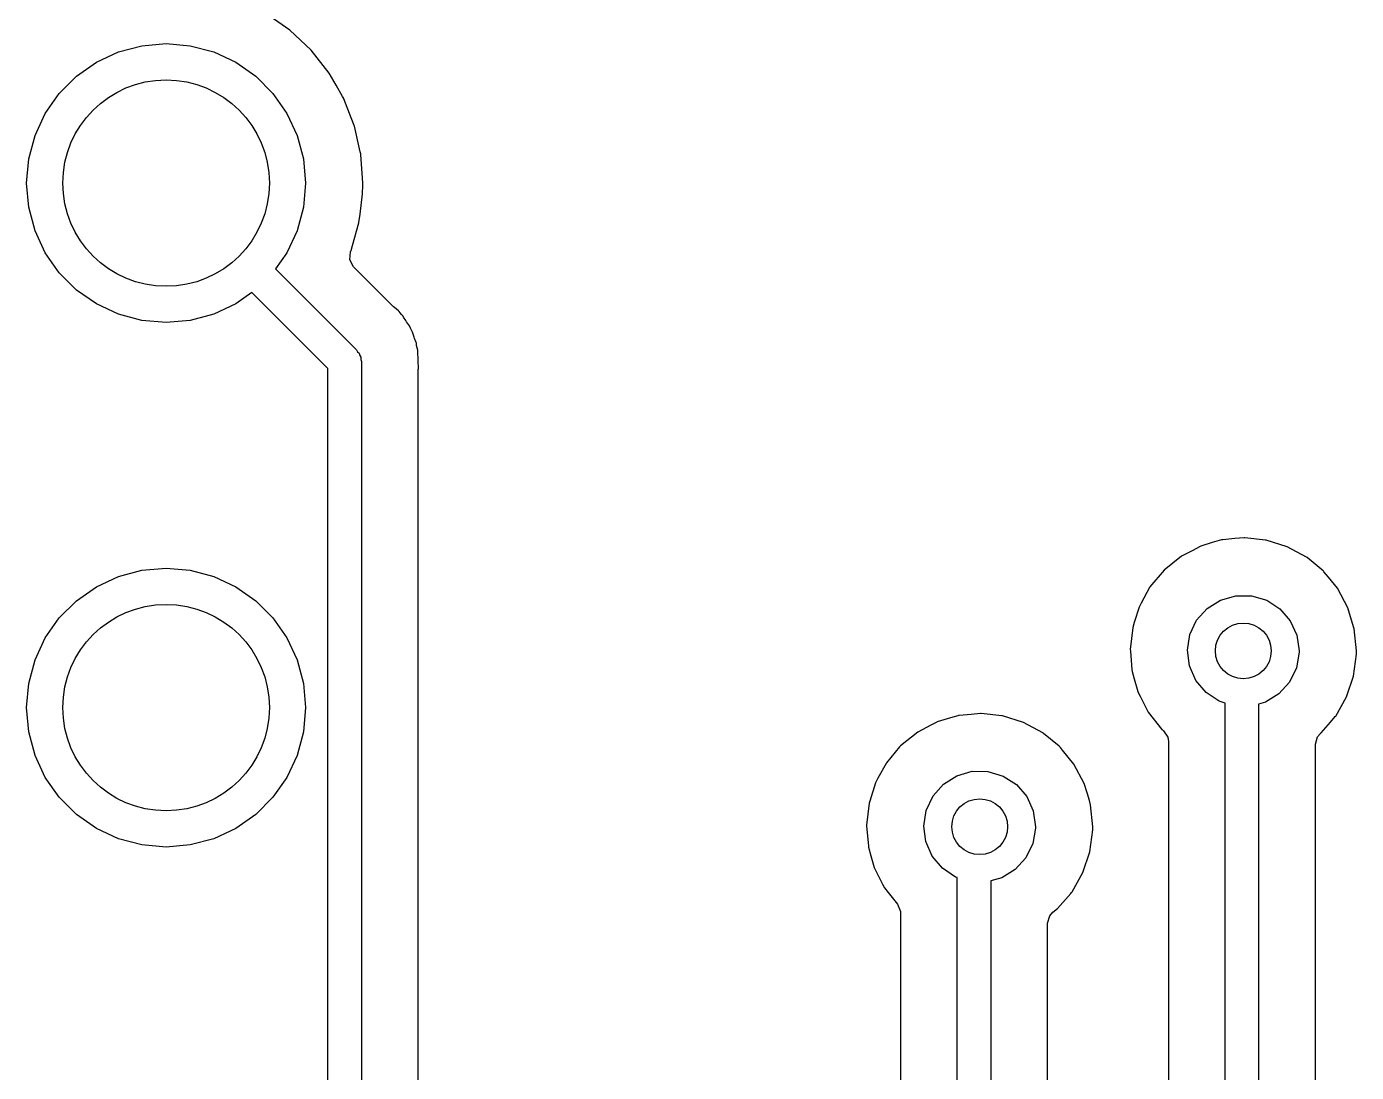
# Model space of a CAD drawing. Extents: x 41 to 172, y -227 to -42.
# Drawn here: x 79.39 to 91.31, y -129 to -119.63 of the extents above; entities that cross this region are included whole.
import ezdxf

# ---------------------------------------------------------------- set-up
doc = ezdxf.new("R2010")
doc.units = 0
doc.layers.add('BLACK', color=7, linetype='CONTINUOUS')

msp = doc.modelspace()

# ---------------------------------------------------------------- linework, layer by layer
at = {"layer": 'BLACK', "linetype": 'CONTINUOUS'}
for p, q in [((81.7548, -119.66), (81.54, -119.511)), ((81.9451, -119.839), (81.7548, -119.66)), ((80.02, -119.947), (80.2175, -119.855)), ((80.2175, -119.855), (80.4279, -119.799)), ((80.4279, -119.799), (80.645, -119.78)), ((80.645, -119.78), (80.8621, -119.799)), ((80.8621, -119.799), (81.0725, -119.855)), ((81.0725, -119.855), (81.27, -119.947)), ((82.107, -120.044), (81.9451, -119.839)), ((79.8415, -120.072), (80.02, -119.947)), ((81.27, -119.947), (81.4485, -120.072)), ((79.6874, -120.227), (79.8415, -120.072)), ((81.4485, -120.072), (81.6026, -120.227)), ((82.1691, -120.153), (82.107, -120.044)), ((82.2264, -120.253), (82.1691, -120.153)), ((79.5625, -120.405), (79.6874, -120.227)), ((81.6026, -120.227), (81.7275, -120.405)), ((82.2366, -120.271), (82.2264, -120.253)), ((82.2383, -120.275), (82.2366, -120.271)), ((82.3039, -120.444), (82.2383, -120.275)), ((82.2383, -120.275), (82.2383, -120.275)), ((79.4704, -120.602), (79.5625, -120.405)), ((81.7275, -120.405), (81.8196, -120.602)), ((82.3314, -120.514), (82.3039, -120.444)), ((82.3324, -120.519), (82.3314, -120.514)), ((82.3844, -120.749), (82.3324, -120.519)), ((79.414, -120.813), (79.4704, -120.602)), ((81.8196, -120.602), (81.876, -120.813)), ((79.395, -121.03), (79.414, -120.813)), ((81.876, -120.813), (81.895, -121.03)), ((82.3891, -120.769), (82.3844, -120.749)), ((82.3894, -120.774), (82.3891, -120.769)), ((82.4052, -120.987), (82.3894, -120.774)), ((82.3894, -120.774), (82.3894, -120.774)), ((79.414, -121.247), (79.395, -121.03)), ((81.895, -121.03), (81.876, -121.247)), ((82.4084, -121.03), (82.4052, -120.987)), ((82.4061, -121.119), (82.4078, -121.054)), ((82.4078, -121.054), (82.4084, -121.03)), ((82.3825, -121.307), (82.4056, -121.125)), ((82.4056, -121.125), (82.406, -121.122)), ((82.4056, -121.125), (82.4056, -121.125)), ((82.406, -121.122), (82.4061, -121.119)), ((79.4704, -121.458), (79.414, -121.247)), ((81.876, -121.247), (81.8196, -121.458)), ((82.3146, -121.589), (82.3718, -121.386)), ((82.3718, -121.386), (82.373, -121.382)), ((82.3718, -121.386), (82.3718, -121.386)), ((82.373, -121.382), (82.3825, -121.307)), ((79.5625, -121.655), (79.4704, -121.458)), ((81.8196, -121.458), (81.7275, -121.655)), ((79.6874, -121.833), (79.5625, -121.655)), ((81.7275, -121.655), (81.6265, -121.799)), ((82.2915, -121.717), (82.2965, -121.646)), ((82.2965, -121.646), (82.2997, -121.638)), ((82.2997, -121.638), (82.3002, -121.637)), ((82.3002, -121.637), (82.3021, -121.633)), ((82.3002, -121.637), (82.3002, -121.637)), ((82.3021, -121.633), (82.3146, -121.589)), ((82.3255, -121.779), (82.2915, -121.717)), ((79.8415, -121.988), (79.6874, -121.833)), ((81.6265, -121.799), (82.3506, -122.523)), ((82.684, -122.138), (82.3255, -121.779)), ((80.02, -122.113), (79.8415, -121.988)), ((81.4143, -122.011), (81.27, -122.113)), ((82.0945, -122.692), (81.4143, -122.011)), ((80.2175, -122.205), (80.02, -122.113)), ((81.27, -122.113), (81.0725, -122.205)), ((80.4279, -122.261), (80.2175, -122.205)), ((81.0725, -122.205), (80.8621, -122.261)), ((82.6928, -122.146), (82.684, -122.138)), ((82.7284, -122.175), (82.6928, -122.146)), ((82.733, -122.182), (82.7284, -122.175)), ((82.741, -122.193), (82.733, -122.182)), ((82.7538, -122.208), (82.741, -122.193)), ((82.769, -122.223), (82.7538, -122.208)), ((82.773, -122.23), (82.769, -122.223)), ((82.7925, -122.262), (82.773, -122.23)), ((82.773, -122.23), (82.773, -122.23)), ((80.645, -122.28), (80.4279, -122.261)), ((80.8621, -122.261), (80.645, -122.28)), ((82.799, -122.272), (82.7925, -122.262)), ((82.8261, -122.31), (82.799, -122.272)), ((82.834, -122.33), (82.8261, -122.31)), ((82.8427, -122.347), (82.834, -122.33)), ((82.8537, -122.366), (82.8427, -122.347)), ((82.8665, -122.41), (82.8537, -122.366)), ((82.8704, -122.421), (82.8665, -122.41)), ((82.8845, -122.457), (82.8704, -122.421)), ((82.8874, -122.464), (82.8845, -122.457)), ((82.8845, -122.457), (82.8845, -122.457)), ((82.8884, -122.472), (82.8874, -122.464)), ((82.8901, -122.486), (82.8884, -122.472)), ((82.8884, -122.472), (82.8884, -122.472)), ((82.8941, -122.505), (82.8901, -122.486)), ((82.3506, -122.523), (82.3605, -122.541)), ((82.3605, -122.541), (82.3744, -122.555)), ((82.3744, -122.555), (82.3795, -122.574)), ((82.3795, -122.574), (82.3894, -122.591)), ((82.3894, -122.591), (82.3894, -122.61)), ((82.9001, -122.526), (82.8941, -122.505)), ((82.9015, -122.572), (82.9001, -122.526)), ((82.9025, -122.584), (82.9015, -122.572)), ((82.9015, -122.572), (82.9015, -122.572)), ((82.903, -122.588), (82.9025, -122.584)), ((82.903, -122.617), (82.903, -122.588)), ((82.0945, -183.185), (82.0945, -122.692)), ((82.3894, -122.61), (82.3945, -122.63)), ((82.3945, -122.63), (82.3945, -183.155)), ((82.9031, -122.621), (82.903, -122.617)), ((82.903, -122.712), (82.9036, -122.7)), ((82.903, -182.776), (82.903, -122.712)), ((82.9053, -122.692), (82.9031, -122.621)), ((82.9036, -122.7), (82.9053, -122.692)), ((82.9036, -122.7), (82.9036, -122.7)), ((90.0191, -124.252), (89.9174, -124.282)), ((90.1012, -124.228), (90.0191, -124.252)), ((90.1071, -124.227), (90.1012, -124.228)), ((90.1012, -124.228), (90.1012, -124.228)), ((90.1132, -124.226), (90.1071, -124.227)), ((90.1133, -124.226), (90.1132, -124.226)), ((90.2216, -124.216), (90.1133, -124.226)), ((90.3041, -124.209), (90.2216, -124.216)), ((90.3102, -124.209), (90.3041, -124.209)), ((90.4946, -124.229), (90.3102, -124.209)), ((90.3102, -124.209), (90.3102, -124.209)), ((90.5008, -124.229), (90.4946, -124.229)), ((90.4946, -124.229), (90.4946, -124.229)), ((90.6897, -124.288), (90.5008, -124.229)), ((89.7421, -124.374), (89.588, -124.498)), ((89.8381, -124.324), (89.7421, -124.374)), ((89.9119, -124.285), (89.8381, -124.324)), ((89.9174, -124.282), (89.9119, -124.285)), ((89.9119, -124.285), (89.9119, -124.285)), ((90.8637, -124.382), (90.6897, -124.288)), ((90.8684, -124.386), (90.8637, -124.382)), ((91.0113, -124.504), (90.8684, -124.386)), ((90.8684, -124.386), (90.8684, -124.386)), ((80.2175, -124.555), (80.4279, -124.499)), ((80.4279, -124.499), (80.645, -124.48)), ((80.645, -124.48), (80.8621, -124.499)), ((80.8621, -124.499), (81.0725, -124.555)), ((89.588, -124.498), (89.4608, -124.649)), ((91.0161, -124.508), (91.0113, -124.504)), ((91.02, -124.513), (91.0161, -124.508)), ((91.0589, -124.561), (91.02, -124.513)), ((91.02, -124.513), (91.02, -124.513)), ((80.02, -124.647), (80.2175, -124.555)), ((81.0725, -124.555), (81.27, -124.647)), ((91.1411, -124.661), (91.0589, -124.561)), ((79.8415, -124.772), (80.02, -124.647)), ((81.27, -124.647), (81.4485, -124.772)), ((89.4579, -124.655), (89.381, -124.795)), ((89.4608, -124.649), (89.4579, -124.655)), ((89.4579, -124.655), (89.4579, -124.655)), ((90.0928, -124.766), (90.2291, -124.727)), ((90.2291, -124.727), (90.3709, -124.727)), ((90.3709, -124.727), (90.5067, -124.768)), ((91.2339, -124.836), (91.1411, -124.661)), ((79.6874, -124.927), (79.8415, -124.772)), ((81.4485, -124.772), (81.6026, -124.927)), ((89.3637, -124.829), (89.3199, -124.967)), ((89.3656, -124.823), (89.3637, -124.829)), ((89.3637, -124.829), (89.3637, -124.829)), ((89.381, -124.795), (89.3656, -124.823)), ((89.8791, -124.947), (89.9729, -124.841)), ((89.9729, -124.841), (90.0928, -124.766)), ((90.5067, -124.768), (90.6257, -124.845)), ((90.6257, -124.845), (90.7182, -124.953)), ((91.2493, -124.887), (91.2339, -124.836)), ((79.5625, -125.105), (79.6874, -124.927)), ((81.6026, -124.927), (81.7275, -125.105)), ((89.3199, -124.967), (89.3058, -125.011)), ((89.8188, -125.076), (89.8791, -124.947)), ((90.7182, -124.953), (90.7769, -125.082)), ((91.2884, -125.016), (91.2493, -124.887)), ((79.4704, -125.302), (79.5625, -125.105)), ((81.7275, -125.105), (81.8196, -125.302)), ((89.3058, -125.011), (89.2837, -125.208)), ((89.797, -125.216), (89.8188, -125.076)), ((90.7769, -125.082), (90.797, -125.222)), ((91.2911, -125.025), (91.2884, -125.016)), ((91.3104, -125.222), (91.2911, -125.025)), ((89.2837, -125.208), (89.2848, -125.221)), ((89.2848, -125.221), (89.2992, -125.393)), ((89.8154, -125.356), (89.797, -125.216)), ((90.797, -125.222), (90.7969, -125.234)), ((91.31, -125.25), (91.3104, -125.222)), ((79.414, -125.513), (79.4704, -125.302)), ((81.8196, -125.302), (81.876, -125.513)), ((90.7969, -125.234), (90.7733, -125.374)), ((91.2852, -125.447), (91.31, -125.25)), ((89.2992, -125.393), (89.3003, -125.405)), ((89.3003, -125.405), (89.3196, -125.472)), ((89.8725, -125.486), (89.8154, -125.356)), ((90.7733, -125.374), (90.7115, -125.502)), ((91.2228, -125.634), (91.2852, -125.447)), ((79.395, -125.73), (79.414, -125.513)), ((81.876, -125.513), (81.895, -125.73)), ((89.3196, -125.472), (89.3519, -125.585)), ((89.3519, -125.585), (89.3548, -125.595)), ((89.9637, -125.595), (89.8725, -125.486)), ((90.7115, -125.502), (90.6164, -125.607)), ((89.3548, -125.595), (89.3717, -125.628)), ((89.3717, -125.628), (89.4297, -125.741)), ((90.0817, -125.673), (89.9637, -125.595)), ((90.134, -125.69), (90.0817, -125.673)), ((90.134, -144.776), (90.134, -125.69)), ((90.4956, -125.681), (90.434, -125.698)), ((90.434, -125.698), (90.434, -144.839)), ((90.6164, -125.607), (90.4956, -125.681)), ((91.1251, -125.806), (91.2228, -125.634)), ((79.414, -125.947), (79.395, -125.73)), ((81.895, -125.73), (81.876, -125.947)), ((87.6738, -125.822), (87.5552, -125.857)), ((87.739, -125.803), (87.6738, -125.822)), ((87.7449, -125.801), (87.739, -125.803)), ((87.739, -125.803), (87.739, -125.803)), ((87.751, -125.801), (87.7449, -125.801)), ((87.7511, -125.801), (87.751, -125.801)), ((87.8594, -125.791), (87.7511, -125.801)), ((87.9419, -125.783), (87.8594, -125.791)), ((87.948, -125.784), (87.9419, -125.783)), ((88.1324, -125.803), (87.948, -125.784)), ((87.948, -125.784), (87.948, -125.784)), ((88.1386, -125.804), (88.1324, -125.803)), ((88.1324, -125.803), (88.1324, -125.803)), ((88.3275, -125.863), (88.1386, -125.804)), ((89.4297, -125.741), (89.4452, -125.771)), ((89.4452, -125.771), (89.568, -125.926)), ((91.0774, -125.861), (91.121, -125.811)), ((91.121, -125.811), (91.1251, -125.806)), ((91.121, -125.811), (91.121, -125.811)), ((87.4975, -125.887), (87.3799, -125.949)), ((87.5497, -125.86), (87.4975, -125.887)), ((87.5552, -125.857), (87.5497, -125.86)), ((87.5497, -125.86), (87.5497, -125.86)), ((88.5015, -125.957), (88.3275, -125.863)), ((89.568, -125.926), (89.5727, -125.93)), ((89.5727, -125.93), (89.5727, -125.93)), ((89.5727, -125.93), (89.5811, -125.937)), ((89.5811, -125.937), (89.62, -125.996)), ((90.9958, -125.956), (91.0774, -125.861)), ((79.4704, -126.158), (79.414, -125.947)), ((81.876, -125.947), (81.8196, -126.158)), ((87.3799, -125.949), (87.2258, -126.073)), ((88.5062, -125.961), (88.5015, -125.957)), ((88.6475, -126.077), (88.5062, -125.961)), ((88.5062, -125.961), (88.5062, -125.961)), ((89.62, -125.996), (89.6255, -126.033)), ((89.6255, -126.033), (89.6255, -129.522)), ((90.9425, -126.059), (90.9625, -125.991)), ((90.9425, -143.651), (90.9425, -126.059)), ((90.9625, -125.991), (90.9868, -125.964)), ((90.9865, -125.964), (90.9908, -125.96)), ((90.9868, -125.964), (90.9865, -125.964)), ((90.9908, -125.96), (90.9909, -125.96)), ((90.9909, -125.96), (90.991, -125.96)), ((90.991, -125.96), (90.9958, -125.956)), ((79.5625, -126.355), (79.4704, -126.158)), ((81.8196, -126.158), (81.7275, -126.355)), ((87.2174, -126.083), (87.0986, -126.224)), ((87.2218, -126.077), (87.2174, -126.083)), ((87.2258, -126.073), (87.2218, -126.077)), ((88.6539, -126.083), (88.6475, -126.077)), ((88.6578, -126.088), (88.6539, -126.083)), ((88.6763, -126.11), (88.6578, -126.088)), ((88.6578, -126.088), (88.6578, -126.088)), ((88.7789, -126.236), (88.6763, -126.11)), ((87.0957, -126.23), (87.0232, -126.361)), ((87.0986, -126.224), (87.0957, -126.23)), ((87.0957, -126.23), (87.0957, -126.23)), ((87.7306, -126.34), (87.8669, -126.301)), ((87.8669, -126.301), (88.0087, -126.302)), ((88.0087, -126.302), (88.1445, -126.343)), ((88.8717, -126.411), (88.7789, -126.236)), ((79.6874, -126.533), (79.5625, -126.355)), ((81.7275, -126.355), (81.6026, -126.533)), ((87.0015, -126.403), (86.9496, -126.567)), ((87.0034, -126.398), (87.0015, -126.403)), ((87.0015, -126.403), (87.0015, -126.403)), ((87.0232, -126.361), (87.0034, -126.398)), ((87.5169, -126.522), (87.6107, -126.416)), ((87.6107, -126.416), (87.7306, -126.34)), ((88.1445, -126.343), (88.2635, -126.42)), ((88.2635, -126.42), (88.356, -126.527)), ((88.8972, -126.495), (88.8717, -126.411)), ((79.8415, -126.688), (79.6874, -126.533)), ((81.6026, -126.533), (81.4485, -126.688)), ((87.4566, -126.651), (87.5169, -126.522)), ((88.356, -126.527), (88.4147, -126.656)), ((88.9178, -126.563), (88.8972, -126.495)), ((86.9436, -126.586), (86.9215, -126.783)), ((86.9496, -126.567), (86.9436, -126.586)), ((87.4348, -126.791), (87.4566, -126.651)), ((88.4147, -126.656), (88.4348, -126.797)), ((88.9289, -126.6), (88.9178, -126.563)), ((88.9482, -126.797), (88.9289, -126.6)), ((80.02, -126.813), (79.8415, -126.688)), ((81.4485, -126.688), (81.27, -126.813)), ((80.2175, -126.905), (80.02, -126.813)), ((81.27, -126.813), (81.0725, -126.905)), ((86.9215, -126.783), (86.922, -126.789)), ((86.922, -126.789), (86.9373, -126.971)), ((87.4532, -126.931), (87.4348, -126.791)), ((88.4347, -126.809), (88.4111, -126.949)), ((88.4348, -126.797), (88.4347, -126.809)), ((88.923, -127.021), (88.9478, -126.825)), ((88.9478, -126.825), (88.9482, -126.797)), ((80.4279, -126.961), (80.2175, -126.905)), ((80.645, -126.98), (80.4279, -126.961)), ((80.8621, -126.961), (80.645, -126.98)), ((81.0725, -126.905), (80.8621, -126.961)), ((86.9373, -126.971), (86.9381, -126.98)), ((86.9381, -126.98), (86.9601, -127.057)), ((87.5103, -127.061), (87.4532, -126.931)), ((88.4111, -126.949), (88.3493, -127.076)), ((86.9601, -127.057), (86.9904, -127.162)), ((87.6015, -127.17), (87.5103, -127.061)), ((88.3493, -127.076), (88.2542, -127.181)), ((88.8606, -127.209), (88.923, -127.021)), ((86.9904, -127.162), (86.9926, -127.17)), ((86.9926, -127.17), (86.9954, -127.175)), ((86.9954, -127.175), (87.0654, -127.311)), ((87.7195, -127.248), (87.6015, -127.17)), ((87.734, -127.253), (87.7195, -127.248)), ((87.734, -183.261), (87.734, -127.253)), ((88.1334, -127.256), (88.034, -127.283)), ((88.2542, -127.181), (88.1334, -127.256)), ((88.7629, -127.381), (88.8606, -127.209)), ((87.0654, -127.311), (87.083, -127.346)), ((87.083, -127.346), (87.1146, -127.386)), ((88.034, -127.283), (88.034, -183.199)), ((87.1146, -127.386), (87.1982, -127.491)), ((87.1982, -127.491), (87.2249, -127.557)), ((88.6336, -127.531), (88.7503, -127.396)), ((88.7503, -127.396), (88.7588, -127.386)), ((88.7588, -127.386), (88.7629, -127.381)), ((88.7588, -127.386), (88.7588, -127.386)), ((87.2249, -127.557), (87.2255, -127.569)), ((87.2255, -127.569), (87.2255, -134.813)), ((88.5425, -127.663), (88.5625, -127.595)), ((88.5625, -127.595), (88.5909, -127.564)), ((88.5909, -127.564), (88.5916, -127.563)), ((88.5916, -127.563), (88.6336, -127.531)), ((88.5425, -129.479), (88.5425, -127.663))]:
    msp.add_line(p, q, dxfattribs=at)
at = {"layer": 'BLACK'}
for centre, radius in [((80.645, -121.03), 0.925), ((80.645, -125.73), 0.925), ((90.297, -125.222), 0.25), ((87.9348, -126.797), 0.25)]:
    msp.add_circle(centre, radius, dxfattribs=at)

doc.saveas('drawing.dxf')
